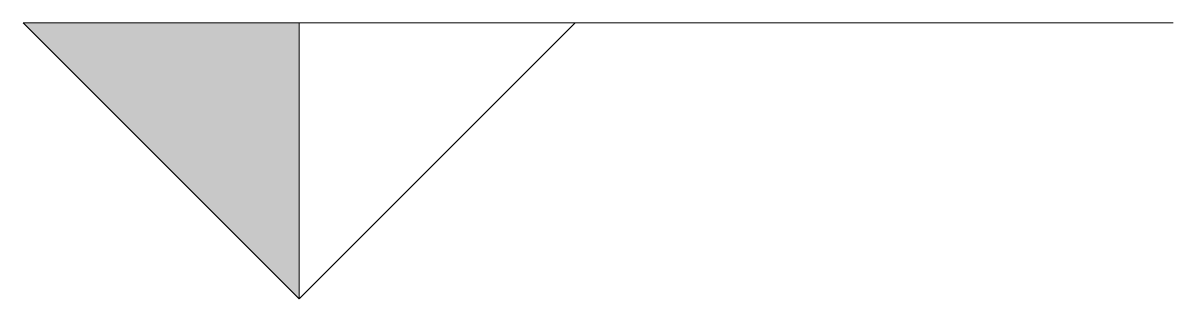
# Model space of a CAD drawing. Header units: inches. Extents: x 2937.2 to 2999.7, y 2492.2 to 2507.2.
import ezdxf

# ---------------------------------------------------------------- set-up
doc = ezdxf.new("R2010")
doc.units = ezdxf.units.IN
doc.header["$LTSCALE"] = 0.5
doc.layers.add('KOT CIZGISI (BEYKENT)', color=7, linetype='Continuous', lineweight=20)

msp = doc.modelspace()

# ---------------------------------------------------------------- hatches: boundary and pattern name
at = {"layer": 'KOT CIZGISI (BEYKENT)'}
msp.add_hatch(color=250, dxfattribs=at).paths.add_polyline_path([(2952.214, 2492.217), (2937.214, 2507.217), (2952.214, 2507.217)])

# ---------------------------------------------------------------- linework, layer by layer
for p, q in [((2937.214, 2507.217), (2967.214, 2507.217)), ((2952.214, 2492.217), (2967.214, 2507.217)), ((2967.214, 2507.217), (2952.214, 2507.217)), ((2967.214, 2507.217), (2999.714, 2507.217))]:
    msp.add_line(p, q, dxfattribs=at)
msp.add_lwpolyline([(2952.214, 2492.217), (2937.214, 2507.217), (2952.214, 2507.217)], close=True, dxfattribs=at)

doc.saveas('drawing.dxf')
